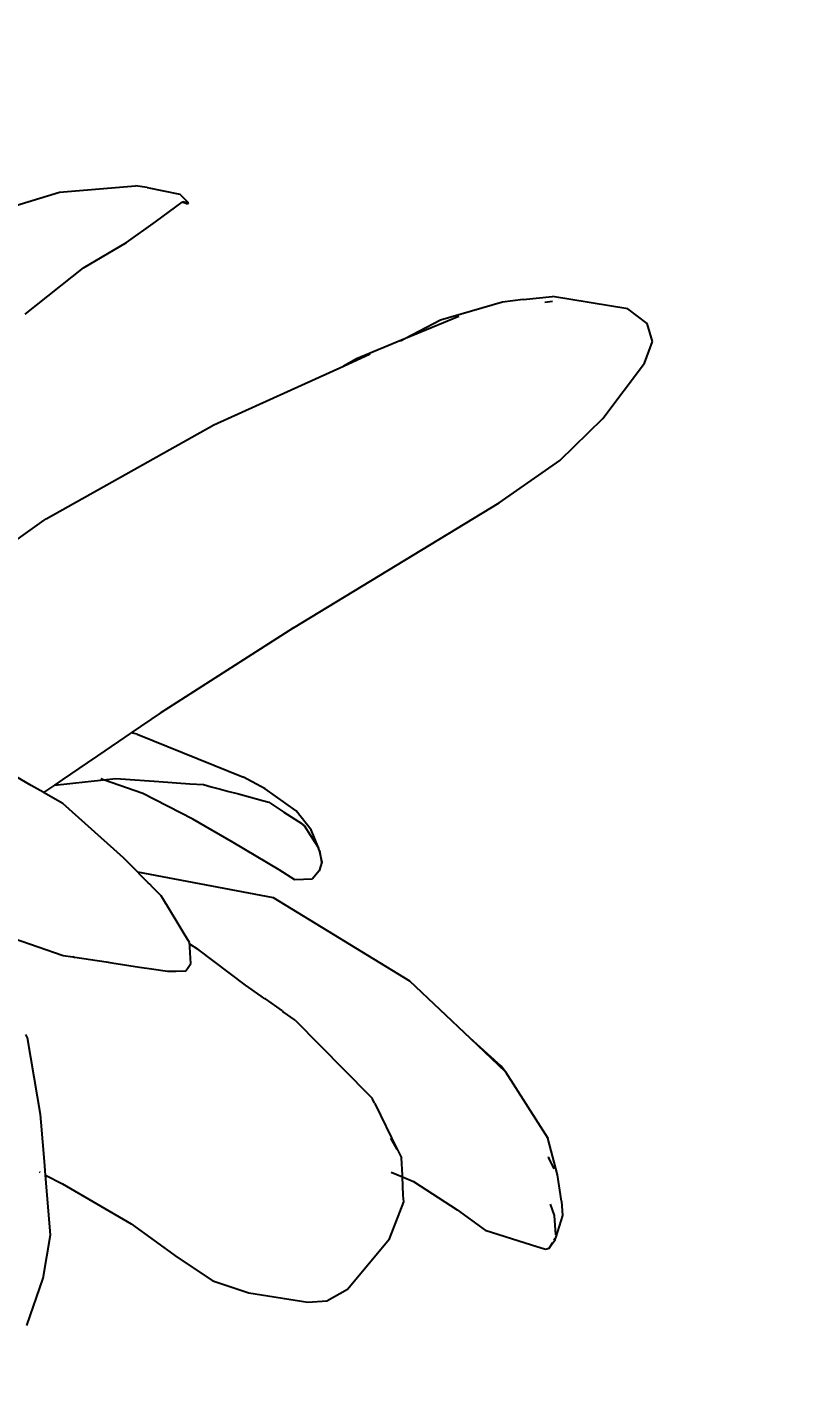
# Model space of a CAD drawing. Header units: inches. Extents: x 3324238 to 135265466, y -1036581 to 20094598.
# Drawn here: x 3355538.077 to 3355540.827, y -520118.324 to -520113.53 of the extents above; entities that cross this region are included whole.
import ezdxf

# ---------------------------------------------------------------- set-up
doc = ezdxf.new("R2010")
doc.units = ezdxf.units.IN
doc.header["$MEASUREMENT"] = 0
doc.header["$PDMODE"] = 3
doc.layers.add('dim05', color=1, linetype='Continuous', lineweight=13)
doc.styles.add('The Thakors 3 inches', font='arial.ttf', dxfattribs={"height": 3})
doc.dimstyles.new('The Thakors 3 inches', dxfattribs={"dimtxt": 3, "dimasz": 1, "dimexe": 0.179993, "dimexo": 0.0625, "dimgap": 0.089996, "dimtad": 0, "dimzin": 0, "dimdsep": 46, "dimlunit": 4, "dimtxsty": 'The Thakors 3 inches', "dimblk": 'ARCHTICK', "dimcen": 0.089996, "dimclrd": 5, "dimclre": 5, "dimclrt": 1, "dimadec": 0, "dimazin": 0, "dimtfac": 0.799988, "dimtofl": 0, "dimtmove": 1, "dimatfit": 3, "dimfxl": 1, "dimtolj": 1, "dimtzin": 0, "dimlwd": 5, "dimlwe": 13, "dimarcsym": 0})

# ---------------------------------------------------------------- blocks, each defined once
blk = doc.blocks.new('_ArchTick')
at = {"color": 0, "linetype": 'ByBlock', "const_width": 0.15}
blk.add_lwpolyline([(-0.5, -0.5), (0.5, 0.5)], dxfattribs=at)
blk = doc.blocks.new('*D189')
at = {"layer": 'Defpoints', "color": 0, "lineweight": 30, "ltscale": 4, "transparency": 16777216}
for p in [(3355520.2303, -520055.7792), (3355557.1413, -520055.7792, 0), (3355556.8151, -520121.8001, 0)]:
    blk.add_point(p, dxfattribs=at)
at = {"layer": 'dim05', "color": 5, "lineweight": 13, "ltscale": 4, "transparency": 16777216}
for p, q in [((3355557.0788, -520055.7792), (3355520.0503, -520055.7792)), ((3355556.7526, -520121.8001), (3355520.0503, -520121.8001))]:
    blk.add_line(p, q, dxfattribs=at)
at = {"layer": 'dim05', "color": 152, "lineweight": 5, "ltscale": 4, "transparency": 16777216}
for p, q in [((3355520.2303, -520055.7792), (3355520.2303, -520084.7123)), ((3355520.2303, -520121.8001), (3355520.2303, -520092.867))]:
    blk.add_line(p, q, dxfattribs=at)
for p, rotation in [((3355520.2303, -520055.7792), 90), ((3355520.2303, -520121.8001), 270)]:
    blk.add_blockref('_ArchTick', p, dxfattribs=dict(at, rotation=rotation))
at = {"layer": 'dim05', "color": 1, "lineweight": 5, "ltscale": 4, "transparency": 16777216, "insert": (3355520.2303, -520088.7897), "char_height": 3, "attachment_point": 5, "rotation": 90, "style": 'The Thakors 3 inches'}
blk.add_mtext('\\A1;5\'-6"', dxfattribs=at)

msp = doc.modelspace()

# ---------------------------------------------------------------- linework, layer by layer
for p, q in [((3355538.1907, -520114.1101, 0), (3355538.4582, -520114.0885, 0)), ((3355538.4994, -520114.0941, 0), (3355538.4582, -520114.0885, 0)), ((3355537.9061, -520114.1975, 0), (3355538.1907, -520114.1101, 0)), ((3355538.4994, -520114.0941, 0), (3355538.6143, -520114.1175, 0)), ((3355538.6452, -520114.1487, 0), (3355538.6143, -520114.1175, 0)), ((3355538.5288, -520114.2148, 0), (3355538.6227, -520114.146, 0)), ((3355538.6227, -520114.146, 0), (3355538.6253, -520114.1441, 0)), ((3355538.6409, -520114.1529, 0), (3355538.6227, -520114.146, 0)), ((3355538.6253, -520114.1441, 0), (3355538.6452, -520114.1487, 0)), ((3355538.6452, -520114.1487, 0), (3355538.6409, -520114.1529, 0)), ((3355538.4266, -520114.2882, 0), (3355538.5288, -520114.2148, 0)), ((3355538.2751, -520114.3769, 0), (3355538.4266, -520114.2882, 0)), ((3355538.0692, -520114.5401, 0), (3355538.2751, -520114.3769, 0)), ((3355539.7511, -520114.4977, 0), (3355539.5333, -520114.5613, 0)), ((3355539.8238, -520114.4892, 0), (3355539.7511, -520114.4977, 0)), ((3355539.8238, -520114.4892, 0), (3355539.927, -520114.4781, 0)), ((3355539.9277, -520114.4959, 0), (3355539.8999, -520114.4992, 0)), ((3355540.1933, -520114.521, 0), (3355539.927, -520114.4781, 0)), ((3355540.2606, -520114.5737, 0), (3355540.1933, -520114.521, 0)), ((3355539.5973, -520114.5481, 0), (3355539.4095, -520114.6258, 0)), ((3355539.5333, -520114.5613, 0), (3355539.4095, -520114.6258, 0)), ((3355540.2796, -520114.637, 0), (3355540.2606, -520114.5737, 0)), ((3355539.4095, -520114.6258, 0), (3355539.2372, -520114.6971, 0)), ((3355539.4095, -520114.6258, 0), (3355539.3918, -520114.6351, 0)), ((3355540.252, -520114.7134, 0), (3355540.2796, -520114.637, 0)), ((3355539.191, -520114.7229, 0), (3355539.2853, -520114.6801, 0)), ((3355539.2372, -520114.6971, 0), (3355539.191, -520114.7229, 0)), ((3355540.1047, -520114.9073, 0), (3355540.252, -520114.7134, 0)), ((3355538.7342, -520114.9301, 0), (3355539.191, -520114.7229, 0)), ((3355538.1432, -520115.2612, 0), (3355538.7342, -520114.9301, 0)), ((3355539.9532, -520115.0556, 0), (3355540.1047, -520114.9073, 0)), ((3355539.7397, -520115.2045, 0), (3355539.9532, -520115.0556, 0)), ((3355539.0147, -520115.6452, 0), (3355539.7397, -520115.2045, 0)), ((3355537.6105, -520115.6396, 0), (3355538.1364, -520115.2659, 0)), ((3355538.1364, -520115.2659, 0), (3355538.1432, -520115.2612, 0)), ((3355539.0147, -520115.6452, 0), (3355538.5446, -520115.9452, 0)), ((3355538.5446, -520115.9452, 0), (3355538.4427, -520116.0146, 0)), ((3355538.3984, -520116.0447, 0), (3355538.3245, -520116.0951, 0)), ((3355538.4391, -520116.017, 0), (3355538.3984, -520116.0447, 0)), ((3355538.4427, -520116.0146, 0), (3355538.4391, -520116.017, 0)), ((3355538.4644, -520116.0195, 0), (3355538.4427, -520116.0146, 0)), ((3355538.4644, -520116.0195, 0), (3355538.8391, -520116.1707, 0)), ((3355538.3245, -520116.0951, 0), (3355538.2884, -520116.1197, 0)), ((3355538.0903, -520116.1997, 0), (3355537.9968, -520116.145, 0)), ((3355538.2884, -520116.1197, 0), (3355538.1997, -520116.1802, 0)), ((3355538.133, -520116.2238, 0), (3355538.0903, -520116.1997, 0)), ((3355538.1728, -520116.1985, 0), (3355538.1344, -520116.2246, 0)), ((3355538.1997, -520116.1802, 0), (3355538.1728, -520116.1985, 0)), ((3355538.1728, -520116.1985, 0), (3355538.3458, -520116.1803, 0)), ((3355538.3458, -520116.1803, 0), (3355538.3362, -520116.1771, 0)), ((3355538.3458, -520116.1803, 0), (3355538.3885, -520116.1759, 0)), ((3355538.4839, -520116.2277, 0), (3355538.3458, -520116.1803, 0)), ((3355538.3885, -520116.1759, 0), (3355538.5407, -520116.1863, 0)), ((3355538.5407, -520116.1863, 0), (3355538.6494, -520116.1937, 0)), ((3355538.6494, -520116.1937, 0), (3355538.6982, -520116.197, 0)), ((3355538.6982, -520116.197, 0), (3355538.7252, -520116.2043, 0)), ((3355538.9147, -520116.2123, 0), (3355538.8391, -520116.1707, 0)), ((3355538.1344, -520116.2246, 0), (3355538.133, -520116.2238, 0)), ((3355538.2021, -520116.2629, 0), (3355538.1344, -520116.2246, 0)), ((3355538.6597, -520116.3188, 0), (3355538.4839, -520116.2277, 0)), ((3355538.7252, -520116.2043, 0), (3355538.7578, -520116.2129, 0)), ((3355538.7578, -520116.2129, 0), (3355538.7822, -520116.2195, 0)), ((3355538.7822, -520116.2195, 0), (3355538.8214, -520116.2299, 0)), ((3355538.8214, -520116.2299, 0), (3355538.9057, -520116.2524, 0)), ((3355539.0237, -520116.2894, 0), (3355538.9147, -520116.2123, 0)), ((3355538.4164, -520116.4552, 0), (3355538.2021, -520116.2629, 0)), ((3355538.9057, -520116.2524, 0), (3355538.9279, -520116.2583, 0)), ((3355538.9279, -520116.2583, 0), (3355538.9809, -520116.2935, 0)), ((3355538.9809, -520116.2935, 0), (3355539.0454, -520116.3346, 0)), ((3355539.0775, -520116.3561, 0), (3355539.0237, -520116.2894, 0)), ((3355538.8027, -520116.4005, 0), (3355538.6597, -520116.3188, 0)), ((3355539.0454, -520116.3346, 0), (3355539.0467, -520116.3371, 0)), ((3355539.0467, -520116.3371, 0), (3355539.0519, -520116.3406, 0)), ((3355539.0519, -520116.3406, 0), (3355539.075, -520116.376, 0)), ((3355539.075, -520116.376, 0), (3355539.1031, -520116.4192, 0)), ((3355539.1031, -520116.4192, 0), (3355539.0775, -520116.3561, 0)), ((3355538.9642, -520116.4975, 0), (3355538.8027, -520116.4005, 0)), ((3355539.105, -520116.4274, 0), (3355539.1031, -520116.4192, 0)), ((3355539.1077, -520116.4304, 0), (3355539.105, -520116.4274, 0)), ((3355539.105, -520116.4274, 0), (3355539.1147, -520116.4696, 0)), ((3355539.1147, -520116.4696, 0), (3355539.1077, -520116.4304, 0)), ((3355538.4651, -520116.5043, 0), (3355538.4164, -520116.4552, 0)), ((3355539.1147, -520116.4696, 0), (3355539.1058, -520116.4999, 0)), ((3355538.4651, -520116.5043, 0), (3355538.9432, -520116.5942, 0)), ((3355538.4746, -520116.514, 0), (3355538.4651, -520116.5043, 0)), ((3355538.5027, -520116.5423, 0), (3355538.4746, -520116.514, 0)), ((3355539.0191, -520116.5323, 0), (3355538.9642, -520116.4975, 0)), ((3355539.081, -520116.5298, 0), (3355539.0191, -520116.5323, 0)), ((3355539.1058, -520116.4999, 0), (3355539.081, -520116.5298, 0)), ((3355538.5084, -520116.548, 0), (3355538.5027, -520116.5423, 0)), ((3355538.5183, -520116.5581, 0), (3355538.5084, -520116.548, 0)), ((3355538.5488, -520116.5888, 0), (3355538.5183, -520116.5581, 0)), ((3355538.5543, -520116.5978, 0), (3355538.5488, -520116.5888, 0)), ((3355538.605, -520116.6811, 0), (3355538.5543, -520116.5978, 0)), ((3355538.9432, -520116.5942, 0), (3355539.4235, -520116.8876, 0)), ((3355538.6301, -520116.7225, 0), (3355538.605, -520116.6811, 0)), ((3355538.6483, -520116.7523, 0), (3355538.6301, -520116.7225, 0)), ((3355538.0267, -520116.737, 0), (3355538.2031, -520116.7983, 0)), ((3355538.6487, -520116.758, 0), (3355538.6483, -520116.7523, 0)), ((3355538.6487, -520116.758, 0), (3355538.6772, -520116.7762, 0)), ((3355538.649, -520116.7628, 0), (3355538.6487, -520116.758, 0)), ((3355538.6494, -520116.7686, 0), (3355538.649, -520116.7628, 0)), ((3355538.6509, -520116.7897, 0), (3355538.6494, -520116.7686, 0)), ((3355538.8458, -520116.9026, 0), (3355538.6772, -520116.7762, 0)), ((3355538.2031, -520116.7983, 0), (3355538.2372, -520116.8035, 0)), ((3355538.2422, -520116.8058, 0), (3355538.2372, -520116.8035, 0)), ((3355538.2422, -520116.8058, 0), (3355538.2439, -520116.8045, 0)), ((3355538.2439, -520116.8045, 0), (3355538.3544, -520116.8214, 0)), ((3355538.3544, -520116.8214, 0), (3355538.3752, -520116.8246, 0)), ((3355538.6534, -520116.8262, 0), (3355538.6509, -520116.7897, 0)), ((3355538.3752, -520116.8246, 0), (3355538.4722, -520116.8394, 0)), ((3355538.4722, -520116.8394, 0), (3355538.5147, -520116.8458, 0)), ((3355538.5147, -520116.8458, 0), (3355538.5708, -520116.8541, 0)), ((3355538.5708, -520116.8541, 0), (3355538.6017, -520116.8536, 0)), ((3355538.6017, -520116.8536, 0), (3355538.635, -520116.8531, 0)), ((3355538.635, -520116.8531, 0), (3355538.6437, -520116.8403, 0)), ((3355538.6437, -520116.8403, 0), (3355538.6534, -520116.8262, 0)), ((3355538.901, -520116.9418, 0), (3355538.8458, -520116.9026, 0)), ((3355539.4235, -520116.8876, 0), (3355539.6372, -520117.0901, 0)), ((3355538.9142, -520116.9512, 0), (3355538.901, -520116.9418, 0)), ((3355538.9165, -520116.9508, 0), (3355538.9142, -520116.9512, 0)), ((3355538.9756, -520116.9939, 0), (3355538.9165, -520116.9508, 0)), ((3355538.9756, -520116.9939, 0), (3355538.9787, -520116.997, 0)), ((3355539.0208, -520117.0269, 0), (3355538.9787, -520116.997, 0)), ((3355539.0208, -520117.0269, 0), (3355539.2813, -520117.2899, 0)), ((3355538.0774, -520117.0888, 0), (3355538.0722, -520117.0763, 0)), ((3355538.1124, -520117.2968, 0), (3355538.0774, -520117.0888, 0)), ((3355539.7465, -520117.1886, 0), (3355539.6372, -520117.0901, 0)), ((3355539.6372, -520117.0901, 0), (3355539.7615, -520117.208, 0)), ((3355539.7615, -520117.208, 0), (3355539.7465, -520117.1886, 0)), ((3355539.7615, -520117.208, 0), (3355539.9106, -520117.4424, 0)), ((3355538.124, -520117.3582, 0), (3355538.1124, -520117.2968, 0)), ((3355539.2813, -520117.2899, 0), (3355539.2887, -520117.2974, 0)), ((3355539.2887, -520117.2974, 0), (3355539.2922, -520117.301, 0)), ((3355539.2934, -520117.3036, 0), (3355539.2922, -520117.301, 0)), ((3355539.3004, -520117.3186, 0), (3355539.2934, -520117.3036, 0)), ((3355539.3004, -520117.3186, 0), (3355539.3014, -520117.3197, 0)), ((3355539.3014, -520117.3197, 0), (3355539.3796, -520117.482, 0)), ((3355538.1262, -520117.3853, 0), (3355538.124, -520117.3582, 0)), ((3355538.1375, -520117.5242, 0), (3355538.1262, -520117.3853, 0)), ((3355539.3796, -520117.482, 0), (3355539.3577, -520117.4416, 0)), ((3355539.9454, -520117.5712, 0), (3355539.9106, -520117.4424, 0)), ((3355539.3796, -520117.482, 0), (3355539.3815, -520117.4829, 0)), ((3355539.3815, -520117.4829, 0), (3355539.3953, -520117.5112, 0)), ((3355538.1413, -520117.5717, 0), (3355538.1375, -520117.5242, 0)), ((3355539.3985, -520117.5722, 0), (3355539.3953, -520117.5112, 0)), ((3355539.9119, -520117.5071, 0), (3355539.912, -520117.5092, 0)), ((3355539.912, -520117.5092, 0), (3355539.9158, -520117.5141, 0)), ((3355539.9338, -520117.5488, 0), (3355539.9158, -520117.5141, 0)), ((3355538.1196, -520117.5605, 0), (3355538.1218, -520117.5616, 0)), ((3355538.1413, -520117.5717, 0), (3355538.2012, -520117.6026, 0)), ((3355538.1583, -520117.7819, 0), (3355538.1413, -520117.5717, 0)), ((3355539.3588, -520117.5615, 0), (3355539.3988, -520117.5782, 0)), ((3355539.3988, -520117.5782, 0), (3355539.3985, -520117.5722, 0)), ((3355539.3988, -520117.5782, 0), (3355539.4375, -520117.5943, 0)), ((3355539.4009, -520117.6424, 0), (3355539.3988, -520117.5782, 0)), ((3355539.9341, -520117.5501, 0), (3355539.9338, -520117.5488, 0)), ((3355539.9589, -520117.6642, 0), (3355539.9454, -520117.5712, 0)), ((3355538.2012, -520117.6026, 0), (3355538.4425, -520117.744, 0)), ((3355539.4375, -520117.5943, 0), (3355539.5913, -520117.6942, 0)), ((3355539.353, -520117.796, 0), (3355539.4034, -520117.6663, 0)), ((3355539.4034, -520117.6663, 0), (3355539.4009, -520117.6424, 0)), ((3355539.9349, -520117.7147, 0), (3355539.92, -520117.6742, 0)), ((3355539.9589, -520117.6642, 0), (3355539.9626, -520117.7138, 0)), ((3355539.5913, -520117.6942, 0), (3355539.6906, -520117.7663, 0)), ((3355539.9392, -520117.7821, 0), (3355539.9349, -520117.7147, 0)), ((3355539.9626, -520117.7138, 0), (3355539.9397, -520117.7894, 0)), ((3355538.1331, -520117.9353, 0), (3355538.1583, -520117.7819, 0)), ((3355538.4425, -520117.744, 0), (3355538.6054, -520117.8607, 0)), ((3355539.6906, -520117.7663, 0), (3355539.8531, -520117.8178, 0)), ((3355539.2053, -520117.9741, 0), (3355539.353, -520117.796, 0)), ((3355539.8531, -520117.8178, 0), (3355539.9023, -520117.8328, 0)), ((3355539.9023, -520117.8328, 0), (3355539.9154, -520117.829, 0)), ((3355539.9359, -520117.8019, 0), (3355539.9154, -520117.829, 0)), ((3355539.9154, -520117.829, 0), (3355539.928, -520117.8092, 0)), ((3355539.9334, -520117.8006, 0), (3355539.937, -520117.7949, 0)), ((3355539.937, -520117.7949, 0), (3355539.9359, -520117.8019, 0)), ((3355539.9397, -520117.7906, 0), (3355539.937, -520117.7949, 0)), ((3355539.9397, -520117.7906, 0), (3355539.9397, -520117.7894, 0)), ((3355538.6054, -520117.8607, 0), (3355538.7302, -520117.9443, 0)), ((3355538.0758, -520118.1019, 0), (3355538.1331, -520117.9353, 0)), ((3355538.7302, -520117.9443, 0), (3355538.8574, -520117.9864, 0)), ((3355539.1324, -520118.0143, 0), (3355539.2053, -520117.9741, 0)), ((3355538.8574, -520117.9864, 0), (3355539.0648, -520118.0193, 0)), ((3355539.0648, -520118.0193, 0), (3355539.1324, -520118.0143, 0))]:
    msp.add_line(p, q)

# ---------------------------------------------------------------- dimensions: what is measured, and where the dimension line sits
at = {"layer": 'dim05', "lineweight": 5, "ltscale": 4}
dim = msp.add_linear_dim(base=(3355520.2303, -520055.7792), p1=(3355556.8151, -520121.8001, 0), p2=(3355557.1413, -520055.7792, 0), angle=90, dimstyle='The Thakors 3 inches', override={"dimtxt": 32, "dimdec": 0, "dimclrd": 152}, dxfattribs=at)
dim.commit()
dim.dimension.update_dxf_attribs({"geometry": '*D189', "text_midpoint": (3355520.2303, -520088.7897)})

doc.saveas('drawing.dxf')
